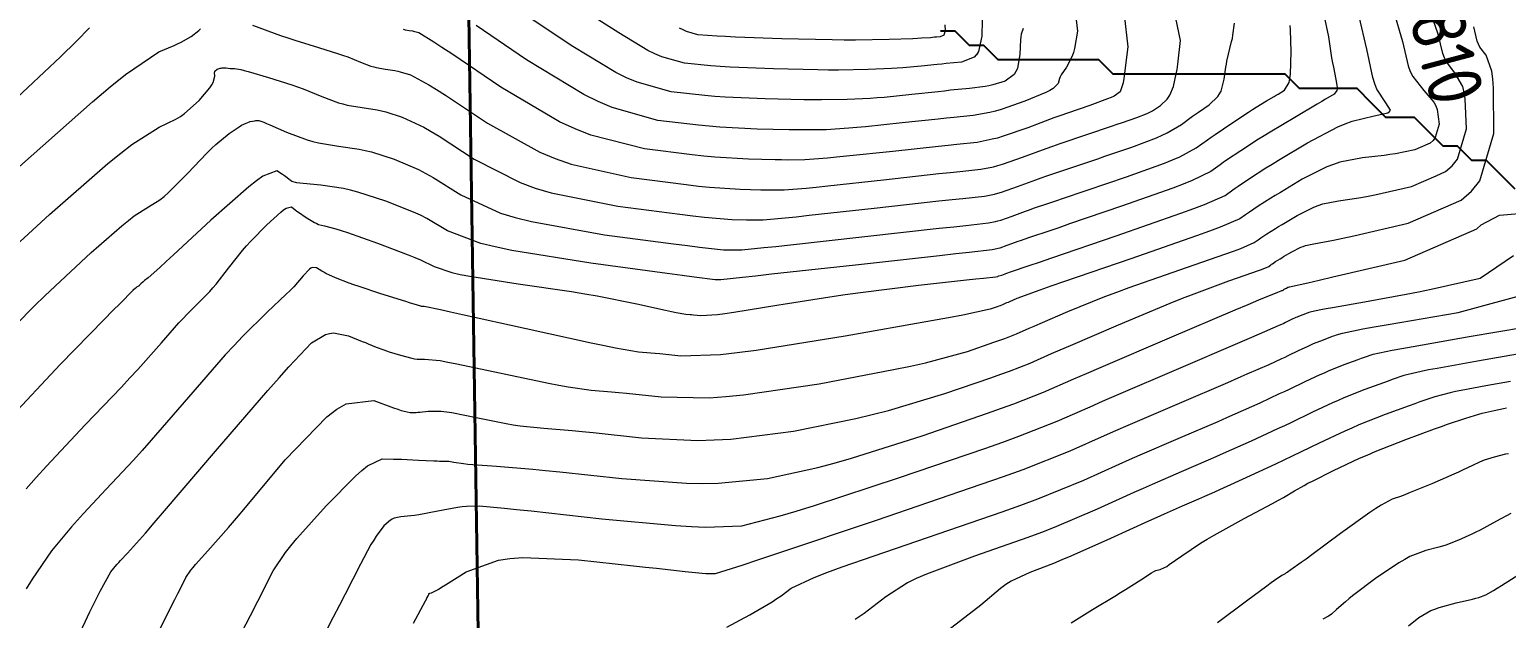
# Model space of a CAD drawing. Header units: millimetres. Extents: x 837475 to 838477, y 1189012 to 1191015.
# Drawn here: x 837892.5 to 837995.4, y 1189537.4 to 1189578.4 of the extents above; entities that cross this region are included whole.
import ezdxf

# ---------------------------------------------------------------- set-up
doc = ezdxf.new("R2010")
doc.units = ezdxf.units.MM
doc.header["$LTSCALE"] = 0.3
doc.layers.add('CORREDORVIA', color=94, linetype='Continuous', lineweight=40)
doc.layers.add('DRENAJE', color=5, linetype='Continuous', lineweight=25)
doc.layers.add('COTAS 10', color=7, linetype='Continuous', lineweight=9, true_color=0x6e3e2d)
doc.layers.add('COTAS INT', color=7, linetype='Continuous', lineweight=5, true_color=0x9fa19f)
doc.styles.get("Standard").update_dxf_attribs({"font": 'isocp2.shx', "bigfont": '@extfont2.shx'})

msp = doc.modelspace()

# ---------------------------------------------------------------- linework, layer by layer
at = {"layer": 'CORREDORVIA'}
msp.add_lwpolyline([(837918.48, 1189883.49), (837925.04, 1189453.38), (837902.5, 1189217.71), (837593.19, 1189234.4), (837666.02, 1189670.12), (837623.32, 1189818.02), (837548.5, 1190011.45), (837506.88, 1190461.6), (837936.28, 1190278.25), (837938.05, 1190355.4), (837933.05, 1190517.45), (837913.69, 1190646.74), (837916.91, 1190801.89), (837910.68, 1191000.96), (838213.03, 1190992.91), (838237.17, 1190821.34), (838237, 1190602.88), (838240.03, 1190437.2), (838238.1, 1190145.73), (838184.2, 1189898.28), (837758.84, 1190109.91), (837918.48, 1189883.49)], dxfattribs=at)
at = {"layer": 'COTAS 10'}
for points in [[(837961.72, 1189578.47), (837961.59, 1189578.06), (837961.56, 1189577.88), (837961.54, 1189577.67), (837961.49, 1189576.68), (837961.32, 1189575.67), (837961.22, 1189575.46), (837961.09, 1189575.26), (837960.46, 1189574.79), (837959.6, 1189574.54), (837959.34, 1189574.48), (837959.07, 1189574.43), (837957.99, 1189574.28), (837956.67, 1189574.16), (837956.25, 1189574.11), (837955.8, 1189574.06), (837953.96, 1189573.86), (837952.04, 1189573.67), (837951.55, 1189573.63), (837951.07, 1189573.6), (837949.46, 1189573.51), (837947.67, 1189573.49), (837947.07, 1189573.49), (837946.44, 1189573.5), (837943.77, 1189573.56), (837940.97, 1189573.69), (837940.25, 1189573.74), (837939.55, 1189573.8), (837937.22, 1189574.05), (837934.84, 1189574.72), (837934.11, 1189575.03), (837933.35, 1189575.41), (837930.36, 1189577.22), (837927.53, 1189579.1)], [(837890.29, 1189556.54), (837892.89, 1189559.16), (837893.61, 1189559.85), (837894.31, 1189560.53), (837896.83, 1189562.88), (837898.96, 1189564.73), (837899.42, 1189565.11), (837899.82, 1189565.42), (837900.82, 1189566.04), (837901.62, 1189566.54), (837901.9, 1189566.78), (837902.21, 1189567.05), (837903.53, 1189568.38), (837904.88, 1189569.78), (837905.2, 1189570.1), (837905.51, 1189570.38), (837906.43, 1189571.16), (837907.13, 1189571.63), (837907.3, 1189571.73), (837907.46, 1189571.81), (837907.91, 1189571.98), (837908.23, 1189572.04), (837908.3, 1189572.05), (837908.36, 1189572.06), (837908.5, 1189572.07), (837908.85, 1189571.94), (837909.04, 1189571.86), (837909.27, 1189571.76), (837910.44, 1189571.25), (837911.87, 1189570.71), (837912.26, 1189570.59), (837912.65, 1189570.5), (837914.06, 1189570.28), (837915.5, 1189570.07), (837915.91, 1189569.98), (837916.34, 1189569.87), (837917.92, 1189569.38), (837919.62, 1189568.64), (837920.12, 1189568.38), (837920.63, 1189568.1), (837922.56, 1189566.88), (837925.32, 1189565.62), (837926.35, 1189565.31), (837927.49, 1189565.02), (837932.56, 1189564.11), (837937.38, 1189563.47), (837938.35, 1189563.35), (837939.18, 1189563.25), (837940.85, 1189563.07), (837941.46, 1189563.06), (837941.6, 1189563.06), (837941.74, 1189563.06), (837942.14, 1189563.06), (837943.66, 1189563.21), (837944.5, 1189563.3), (837945.52, 1189563.41), (837950.69, 1189563.98), (837955.88, 1189564.56), (837956.9, 1189564.67), (837957.74, 1189564.76), (837959.31, 1189564.93), (837959.8, 1189565.02), (837959.97, 1189565.07), (837960.16, 1189565.13), (837960.95, 1189565.41), (837961.89, 1189565.75), (837962.16, 1189565.85), (837962.44, 1189565.95), (837963.5, 1189566.31), (837965.01, 1189566.81), (837965.56, 1189567), (837966.18, 1189567.21), (837968.92, 1189568.15), (837971.57, 1189569.1), (837972.13, 1189569.33), (837972.62, 1189569.54), (837973.77, 1189570.15), (837974.55, 1189570.72), (837974.81, 1189570.9), (837975.09, 1189571.09), (837976.26, 1189571.88), (837977.42, 1189572.64), (837977.7, 1189572.82), (837977.94, 1189572.98), (837978.67, 1189573.42), (837979.21, 1189573.74), (837979.35, 1189573.82), (837979.49, 1189573.9), (837979.93, 1189574.16), (837980.24, 1189574.71), (837980.29, 1189574.98), (837980.34, 1189575.29), (837980.38, 1189576.83), (837980.33, 1189578.36), (837980.31, 1189578.68)], [(837901.6, 1189536.65), (837902.65, 1189538.72), (837902.86, 1189539.14), (837903.04, 1189539.5), (837903.43, 1189540.26), (837903.77, 1189540.76), (837903.93, 1189540.94), (837904.1, 1189541.16), (837904.95, 1189542.1), (837906.4, 1189543.74), (837906.95, 1189544.39), (837907.57, 1189545.12), (837910.34, 1189548.45), (837913.24, 1189551.44), (837913.93, 1189551.96), (837914.58, 1189552.34), (837916.5, 1189552.58), (837917.88, 1189552.06), (837918.17, 1189551.96), (837918.42, 1189551.88), (837919.03, 1189551.74), (837919.45, 1189551.74), (837919.58, 1189551.75), (837919.72, 1189551.76), (837920.3, 1189551.84), (837921.21, 1189551.83), (837921.56, 1189551.78), (837921.95, 1189551.73), (837923.75, 1189551.37), (837925.72, 1189550.98), (837926.22, 1189550.89), (837926.71, 1189550.82), (837928.34, 1189550.65), (837930.31, 1189550.49), (837931.01, 1189550.42), (837931.78, 1189550.34), (837935.14, 1189549.98), (837939.08, 1189549.79), (837940.21, 1189549.83), (837941.37, 1189549.89), (837945.72, 1189550.44), (837950.06, 1189551.32), (837951.21, 1189551.59), (837952.35, 1189551.88), (837956.26, 1189553.06), (837959.47, 1189554.15), (837960.16, 1189554.4), (837960.76, 1189554.61), (837962.21, 1189555.18), (837963.69, 1189555.84), (837964.31, 1189556.1), (837965.02, 1189556.41), (837968.37, 1189557.85), (837971.95, 1189559.34), (837972.81, 1189559.69), (837973.62, 1189560), (837976.04, 1189560.9), (837977.72, 1189561.48), (837978.05, 1189561.6), (837978.32, 1189561.7), (837978.83, 1189561.91), (837978.97, 1189562.02), (837979.02, 1189562.05), (837979.08, 1189562.09), (837979.3, 1189562.24), (837979.62, 1189562.44), (837979.73, 1189562.51), (837979.86, 1189562.59), (837980.43, 1189562.93), (837981.05, 1189563.24), (837981.22, 1189563.3), (837981.39, 1189563.36), (837981.97, 1189563.47), (837983.32, 1189563.72), (837983.97, 1189563.86), (837984.75, 1189564.03), (837988.54, 1189564.91), (837992.23, 1189566.52), (837992.95, 1189567.15), (837993.53, 1189567.87), (837994.5, 1189571.16), (837994.47, 1189574.32), (837994.43, 1189574.96), (837994.36, 1189575.5), (837993.97, 1189576.6), (837993.53, 1189577.17), (837993.43, 1189577.37), (837993.34, 1189577.59), (837993.11, 1189578.58)], [(837996.15, 1189555.79), (837993.36, 1189555.31), (837990.55, 1189554.81), (837989.95, 1189554.7), (837989.44, 1189554.59), (837988.24, 1189554.31), (837987.42, 1189554.03), (837987.13, 1189553.93), (837986.82, 1189553.81), (837985.51, 1189553.33), (837984.05, 1189552.75), (837983.65, 1189552.58), (837983.26, 1189552.41), (837981.86, 1189551.75), (837980.36, 1189551.03), (837979.91, 1189550.82), (837979.44, 1189550.6), (837977.59, 1189549.75), (837975.66, 1189548.88), (837975.13, 1189548.65), (837974.61, 1189548.41), (837972.73, 1189547.6), (837970.71, 1189546.72), (837970.08, 1189546.45), (837969.43, 1189546.16), (837966.87, 1189545), (837963.89, 1189543.74), (837962.99, 1189543.39), (837962.04, 1189543.03), (837958.34, 1189541.73), (837955, 1189540.49), (837954.28, 1189540.18), (837953.66, 1189539.88), (837952.17, 1189538.92), (837950.66, 1189537.76), (837950.02, 1189537.34)], [(837988.56, 1189536.9), (837989.28, 1189537.47), (837990.11, 1189537.95), (837990.39, 1189538.06), (837990.68, 1189538.17), (837991.88, 1189538.5), (837993, 1189538.75), (837993.24, 1189538.82), (837993.44, 1189538.87), (837993.93, 1189539.04), (837994.48, 1189539.36), (837994.73, 1189539.52), (837995.02, 1189539.7), (837996.42, 1189540.58)]]:
    msp.add_lwpolyline(points, dxfattribs=at)
at = {"layer": 'COTAS INT'}
for points in [[(837894.9, 1189533.95), (837896.74, 1189537.86), (837897.12, 1189538.65), (837897.45, 1189539.31), (837898.2, 1189540.64), (837898.62, 1189541.15), (837898.75, 1189541.29), (837898.88, 1189541.43), (837899.36, 1189541.94), (837900.6, 1189543.35), (837901.21, 1189544.05), (837901.93, 1189544.89), (837905.49, 1189549.05), (837909.13, 1189553.28), (837909.91, 1189554.16), (837910.58, 1189554.91), (837912.18, 1189556.58), (837913.14, 1189557.17), (837913.42, 1189557.24), (837913.7, 1189557.28), (837914.75, 1189557.08), (837915.7, 1189556.69), (837915.92, 1189556.6), (837916.12, 1189556.52), (837916.68, 1189556.29), (837917.21, 1189556.09), (837917.39, 1189556.03), (837917.57, 1189555.97), (837918.36, 1189555.72), (837919.15, 1189555.51), (837919.34, 1189555.48), (837919.52, 1189555.45), (837920.04, 1189555.46), (837921.14, 1189555.35), (837921.67, 1189555.25), (837922.3, 1189555.13), (837928.68, 1189553.77), (837929.39, 1189553.63), (837930.03, 1189553.52), (837931.64, 1189553.3), (837933.05, 1189553.18), (837933.56, 1189553.13), (837934.11, 1189553.08), (837936.52, 1189552.82), (837939.86, 1189552.77), (837941.01, 1189552.85), (837942.25, 1189552.97), (837947.53, 1189553.74), (837952.7, 1189554.72), (837953.87, 1189554.96), (837954.93, 1189555.2), (837957.84, 1189555.99), (837959.69, 1189556.63), (837960.09, 1189556.77), (837960.44, 1189556.89), (837961.27, 1189557.22), (837962.13, 1189557.6), (837962.49, 1189557.75), (837962.9, 1189557.93), (837964.83, 1189558.76), (837967.42, 1189559.8), (837968.24, 1189560.11), (837969.11, 1189560.43), (837972.63, 1189561.67), (837975.76, 1189562.75), (837976.37, 1189562.97), (837976.88, 1189563.16), (837977.81, 1189563.56), (837978.09, 1189563.76), (837978.18, 1189563.82), (837978.28, 1189563.89), (837978.69, 1189564.17), (837979.29, 1189564.55), (837979.51, 1189564.68), (837979.75, 1189564.82), (837980.79, 1189565.45), (837981.96, 1189566.03), (837982.27, 1189566.15), (837982.58, 1189566.25), (837983.67, 1189566.47), (837985.09, 1189566.68), (837985.62, 1189566.78), (837986.2, 1189566.89), (837988.77, 1189567.47), (837990.49, 1189568.21), (837991.14, 1189568.5), (837991.6, 1189568.91), (837991.97, 1189569.37), (837992.6, 1189571.48), (837992.51, 1189573.57), (837992.44, 1189574.02), (837992.34, 1189574.42), (837991.79, 1189575.37), (837991.19, 1189576.14), (837991.05, 1189576.42), (837990.94, 1189576.73), (837990.63, 1189578.06), (837989.92, 1189580.07)], [(837892.3, 1189546.42), (837893, 1189547.21), (837893.71, 1189548), (837896.41, 1189550.87), (837898.93, 1189553.5), (837899.53, 1189554.14), (837900.08, 1189554.74), (837901.72, 1189556.58), (837902.94, 1189557.97), (837903.23, 1189558.29), (837903.51, 1189558.58), (837904.34, 1189559.41), (837905.08, 1189560.16), (837905.31, 1189560.41), (837905.53, 1189560.68), (837906.4, 1189561.79), (837907.36, 1189563.01), (837907.65, 1189563.33), (837907.94, 1189563.66), (837909.06, 1189564.81), (837910.03, 1189565.69), (837910.23, 1189565.84), (837910.4, 1189565.95), (837910.77, 1189566.05), (837911.03, 1189565.84), (837911.14, 1189565.76), (837911.26, 1189565.68), (837911.8, 1189565.31), (837912.39, 1189564.96), (837912.53, 1189564.89), (837912.66, 1189564.83), (837913.08, 1189564.73), (837913.87, 1189564.52), (837914.24, 1189564.41), (837914.67, 1189564.26), (837916.77, 1189563.53), (837918.91, 1189562.72), (837919.37, 1189562.53), (837919.77, 1189562.36), (837920.7, 1189561.89), (837921.94, 1189561.48), (837922.52, 1189561.35), (837923.2, 1189561.22), (837926.56, 1189560.7), (837930.28, 1189560.15), (837931.2, 1189560), (837932.07, 1189559.85), (837934.82, 1189559.3), (837936.83, 1189558.86), (837937.24, 1189558.77), (837937.57, 1189558.7), (837938.24, 1189558.58), (837938.53, 1189558.56), (837938.64, 1189558.55), (837938.76, 1189558.54), (837939.27, 1189558.48), (837940.43, 1189558.55), (837940.96, 1189558.62), (837941.58, 1189558.71), (837944.57, 1189559.2), (837948.26, 1189559.79), (837949.32, 1189559.95), (837950.4, 1189560.09), (837954.43, 1189560.59), (837957.77, 1189560.96), (837958.42, 1189561.03), (837958.95, 1189561.09), (837959.83, 1189561.19), (837959.95, 1189561.21), (837959.99, 1189561.22), (837960.04, 1189561.24), (837960.23, 1189561.3), (837960.46, 1189561.39), (837960.52, 1189561.41), (837960.59, 1189561.43), (837960.84, 1189561.52), (837962.13, 1189561.96), (837962.85, 1189562.2), (837963.73, 1189562.5), (837968.2, 1189564.03), (837972.71, 1189565.6), (837973.61, 1189565.93), (837974.36, 1189566.22), (837975.79, 1189566.85), (837976.32, 1189567.24), (837976.49, 1189567.36), (837976.69, 1189567.49), (837977.48, 1189568.02), (837978.63, 1189568.76), (837979.05, 1189569.01), (837979.51, 1189569.29), (837981.53, 1189570.5), (837983.63, 1189571.61), (837984.15, 1189571.83), (837984.64, 1189572.01), (837986.17, 1189572.38), (837987.12, 1189572.59), (837987.24, 1189572.68), (837987.29, 1189572.79), (837986.98, 1189573.3), (837986.35, 1189574.24), (837986.2, 1189574.62), (837986.06, 1189575.05), (837985.66, 1189577.03), (837985.12, 1189579.3)], [(837987.52, 1189579.69), (837988.14, 1189577.55), (837988.53, 1189575.86), (837988.68, 1189575.47), (837988.85, 1189575.12), (837989.61, 1189574.15), (837990.31, 1189573.33), (837990.45, 1189573.08), (837990.55, 1189572.82), (837990.7, 1189571.8), (837990.42, 1189570.87), (837990.26, 1189570.66), (837990.06, 1189570.48), (837989.9, 1189570.42), (837989, 1189570.02), (837987.65, 1189569.75), (837987.26, 1189569.69), (837986.86, 1189569.63), (837985.36, 1189569.46), (837983.77, 1189569.15), (837983.32, 1189569), (837982.86, 1189568.83), (837981.16, 1189567.97), (837979.63, 1189567.06), (837979.28, 1189566.85), (837978.96, 1189566.65), (837978.08, 1189566.09), (837977.48, 1189565.69), (837977.34, 1189565.59), (837977.2, 1189565.5), (837976.8, 1189565.21), (837975.43, 1189564.63), (837974.69, 1189564.35), (837973.79, 1189564.03), (837969.22, 1189562.44), (837964.6, 1189560.85), (837963.66, 1189560.53), (837962.88, 1189560.25), (837961.29, 1189559.67), (837960.78, 1189559.45), (837960.67, 1189559.4), (837960.57, 1189559.36), (837960.34, 1189559.26), (837960.12, 1189559.17), (837960.02, 1189559.14), (837959.92, 1189559.1), (837959.42, 1189558.93), (837957.52, 1189558.52), (837956.53, 1189558.33), (837955.34, 1189558.11), (837949.34, 1189557.05), (837943.13, 1189556.05), (837941.81, 1189555.88), (837940.65, 1189555.75), (837937.89, 1189555.65), (837936.43, 1189555.81), (837936.1, 1189555.84), (837935.79, 1189555.87), (837934.94, 1189555.94), (837933.34, 1189556.22), (837932.56, 1189556.37), (837931.64, 1189556.56), (837927.11, 1189557.56), (837922.69, 1189558.54), (837921.84, 1189558.73), (837921.15, 1189558.88), (837920.01, 1189559.11), (837919.88, 1189559.11), (837919.84, 1189559.12), (837919.78, 1189559.13), (837919.54, 1189559.2), (837918.99, 1189559.38), (837918.73, 1189559.46), (837917, 1189560), (837915.48, 1189560.5), (837915.12, 1189560.62), (837914.79, 1189560.74), (837913.84, 1189561.11), (837913.17, 1189561.42), (837913.02, 1189561.5), (837912.89, 1189561.57), (837912.52, 1189561.8), (837912.22, 1189561.84), (837912.12, 1189561.79), (837912.02, 1189561.72), (837911.59, 1189561.26), (837910.93, 1189560.49), (837910.68, 1189560.23), (837910.39, 1189559.95), (837909.1, 1189558.75), (837907.36, 1189557.03), (837906.78, 1189556.41), (837906.16, 1189555.74), (837903.6, 1189552.81), (837901.01, 1189549.81), (837900.37, 1189549.09), (837899.77, 1189548.42), (837897.88, 1189546.41), (837896.29, 1189544.71), (837895.87, 1189544.25), (837895.46, 1189543.78), (837894.07, 1189542.12), (837892.71, 1189540.13), (837892.31, 1189539.47)], [(837982.66, 1189579.42), (837982.98, 1189577.88), (837983.2, 1189576.41), (837983.26, 1189576.08), (837983.32, 1189575.77), (837983.5, 1189574.92), (837983.58, 1189574.37), (837983.58, 1189574.25), (837983.56, 1189574.14), (837983.37, 1189573.89), (837982.78, 1189573.54), (837982.51, 1189573.38), (837982.19, 1189573.2), (837980.64, 1189572.28), (837978.93, 1189571.25), (837978.51, 1189571), (837978.11, 1189570.75), (837976.87, 1189569.95), (837975.89, 1189569.29), (837975.65, 1189569.13), (837975.43, 1189568.98), (837974.78, 1189568.5), (837973.49, 1189567.88), (837972.87, 1189567.63), (837972.14, 1189567.35), (837968.56, 1189566.09), (837964.95, 1189564.86), (837964.21, 1189564.6), (837963.57, 1189564.39), (837962.17, 1189563.91), (837961.52, 1189563.69), (837961.34, 1189563.63), (837961.17, 1189563.57), (837960.59, 1189563.35), (837960.1, 1189563.18), (837959.98, 1189563.15), (837959.88, 1189563.12), (837959.57, 1189563.06), (837957.96, 1189562.88), (837957.03, 1189562.78), (837955.89, 1189562.65), (837950.04, 1189562), (837944.21, 1189561.36), (837943.09, 1189561.23), (837942.18, 1189561.13), (837940.68, 1189560.97), (837940.55, 1189560.97), (837940.51, 1189560.97), (837940.46, 1189560.97), (837940.27, 1189560.98), (837938.82, 1189561.16), (837937.98, 1189561.27), (837936.94, 1189561.41), (837931.63, 1189562.12), (837926.11, 1189563.01), (837924.95, 1189563.26), (837923.95, 1189563.5), (837921.63, 1189564.38), (837920.2, 1189565.23), (837919.75, 1189565.46), (837919.27, 1189565.68), (837917.35, 1189566.45), (837915.39, 1189567.08), (837914.89, 1189567.21), (837914.4, 1189567.32), (837912.81, 1189567.57), (837911.6, 1189567.68), (837911.36, 1189567.71), (837911.16, 1189567.73), (837910.79, 1189567.82), (837910.68, 1189567.9), (837910.64, 1189567.92), (837910.61, 1189567.95), (837910.48, 1189568.06), (837910.29, 1189568.21), (837910.22, 1189568.26), (837910.14, 1189568.31), (837909.76, 1189568.55), (837908.79, 1189568.19), (837908.33, 1189567.86), (837907.8, 1189567.45), (837905.17, 1189565.12), (837902.57, 1189562.71), (837902.05, 1189562.24), (837901.62, 1189561.84), (837900.79, 1189561.11), (837900.55, 1189560.93), (837900.49, 1189560.88), (837900.44, 1189560.84), (837900.29, 1189560.69), (837900.18, 1189560.58), (837900.16, 1189560.56), (837900.13, 1189560.54), (837900.07, 1189560.5), (837899.98, 1189560.45), (837899.95, 1189560.42), (837899.91, 1189560.39), (837899.74, 1189560.24)], [(837908.06, 1189578.69), (837910.01, 1189577.98), (837910.52, 1189577.81), (837911.01, 1189577.64), (837912.66, 1189577.13), (837914.06, 1189576.69), (837914.39, 1189576.58), (837914.69, 1189576.48), (837915.59, 1189576.12), (837916.31, 1189575.85), (837916.5, 1189575.79), (837916.68, 1189575.74), (837917.33, 1189575.63), (837917.98, 1189575.54), (837918.17, 1189575.5), (837918.35, 1189575.45), (837919.07, 1189575.23), (837920.33, 1189574.55), (837920.87, 1189574.22), (837921.5, 1189573.83), (837924.43, 1189571.87), (837928.07, 1189569.85), (837929.14, 1189569.42), (837930.24, 1189569.03), (837934.43, 1189568.09), (837938.25, 1189567.6), (837939.11, 1189567.5), (837939.89, 1189567.42), (837942.02, 1189567.27), (837943.45, 1189567.23), (837943.79, 1189567.23), (837944.11, 1189567.23), (837945.07, 1189567.24), (837946.62, 1189567.36), (837947.32, 1189567.43), (837948.13, 1189567.51), (837952, 1189567.93), (837955.85, 1189568.36), (837956.64, 1189568.45), (837957.32, 1189568.52), (837958.78, 1189568.67), (837959.65, 1189568.84), (837959.95, 1189568.92), (837960.28, 1189569.02), (837961.68, 1189569.51), (837963.32, 1189570.11), (837963.8, 1189570.28), (837964.29, 1189570.46), (837966.16, 1189571.09), (837967.88, 1189571.67), (837968.27, 1189571.8), (837968.63, 1189571.92), (837969.63, 1189572.26), (837970.36, 1189572.55), (837970.55, 1189572.64), (837970.72, 1189572.73), (837971.29, 1189573.1), (837971.74, 1189573.54), (837971.85, 1189573.68), (837971.94, 1189573.83), (837972.19, 1189574.42), (837972.38, 1189575.3), (837972.44, 1189575.62), (837972.49, 1189575.99), (837972.68, 1189577.62), (837972.23, 1189579.75)], [(837968.76, 1189579.41), (837969.01, 1189577.18), (837968.79, 1189575.36), (837968.73, 1189574.99), (837968.68, 1189574.68), (837968.48, 1189574.05), (837968.05, 1189573.76), (837967.84, 1189573.66), (837967.59, 1189573.56), (837966.37, 1189573.11), (837964.8, 1189572.57), (837964.34, 1189572.41), (837963.86, 1189572.24), (837962.04, 1189571.56), (837960.34, 1189570.97), (837959.94, 1189570.84), (837959.57, 1189570.75), (837958.52, 1189570.54), (837957.1, 1189570.4), (837956.51, 1189570.33), (837955.83, 1189570.26), (837952.65, 1189569.91), (837949.43, 1189569.57), (837948.73, 1189569.5), (837948.1, 1189569.44), (837946.53, 1189569.33), (837945.3, 1189569.31), (837944.89, 1189569.32), (837944.45, 1189569.32), (837942.6, 1189569.36), (837940.25, 1189569.51), (837939.49, 1189569.58), (837938.68, 1189569.67), (837935.36, 1189570.08), (837931.61, 1189571.04), (837930.53, 1189571.47), (837929.44, 1189571.97), (837925.36, 1189574.37), (837921.93, 1189576.69), (837921.25, 1189577.15), (837920.69, 1189577.51), (837919.64, 1189578.16), (837919.36, 1189578.24), (837919.29, 1189578.26), (837919.22, 1189578.28), (837918.97, 1189578.31), (837918.72, 1189578.35), (837918.65, 1189578.37), (837918.57, 1189578.4)], [(837965.35, 1189579.64), (837965.51, 1189578.28), (837965.3, 1189577.08), (837965.23, 1189576.79), (837965.14, 1189576.53), (837964.75, 1189575.78), (837964.38, 1189575.24), (837964.31, 1189575.11), (837964.26, 1189574.99), (837964.16, 1189574.64), (837963.81, 1189574.28), (837963.58, 1189574.15), (837963.3, 1189574.01), (837961.84, 1189573.4), (837960.19, 1189572.83), (837959.79, 1189572.72), (837959.41, 1189572.62), (837958.25, 1189572.41), (837956.89, 1189572.28), (837956.38, 1189572.22), (837955.81, 1189572.16), (837953.3, 1189571.89), (837950.74, 1189571.62), (837950.14, 1189571.57), (837949.59, 1189571.52), (837948, 1189571.42), (837946.48, 1189571.4), (837945.98, 1189571.4), (837945.44, 1189571.41), (837943.19, 1189571.46), (837940.61, 1189571.6), (837939.87, 1189571.66), (837939.11, 1189571.73), (837936.29, 1189572.07), (837933.11, 1189572.96), (837932.14, 1189573.38), (837931.13, 1189573.87), (837927.14, 1189576.29), (837923.64, 1189578.66)], [(837958.87, 1189579.04), (837958.85, 1189577.94), (837958.61, 1189576.86), (837958.47, 1189576.64), (837958.46, 1189576.62), (837958.31, 1189576.46), (837957.44, 1189576.13), (837956.35, 1189576.02), (837956.05, 1189575.99), (837955.74, 1189575.96), (837954.61, 1189575.84), (837953.35, 1189575.73), (837952.96, 1189575.7), (837952.55, 1189575.67), (837950.92, 1189575.6), (837948.86, 1189575.57), (837948.17, 1189575.57), (837947.43, 1189575.58), (837944.35, 1189575.66), (837941.33, 1189575.78), (837940.62, 1189575.82), (837939.98, 1189575.86), (837938.15, 1189576.04), (837936.57, 1189576.49), (837936.08, 1189576.7), (837935.58, 1189576.94), (837933.58, 1189578.15), (837931.42, 1189579.53)], [(837874.52, 1189548.01), (837876.79, 1189552.06), (837878.89, 1189555.72), (837879.33, 1189556.46), (837879.7, 1189557.08), (837880.51, 1189558.35), (837880.91, 1189558.82), (837881.01, 1189558.95), (837881.12, 1189559.07), (837881.51, 1189559.49), (837883.21, 1189561.06), (837884.14, 1189561.91), (837885.27, 1189562.94), (837891.02, 1189568.15), (837896.93, 1189573.37), (837898.16, 1189574.41), (837899.21, 1189575.26), (837901.54, 1189576.85), (837902.6, 1189577.28), (837902.85, 1189577.39), (837903.09, 1189577.5), (837903.79, 1189577.91), (837904.32, 1189578.32), (837904.45, 1189578.45)], [(837896.71, 1189578.5), (837895.8, 1189577.58), (837894.69, 1189576.49), (837888.98, 1189571.16)], [(837889.79, 1189561.74), (837893.93, 1189565.51), (837898, 1189569.07), (837898.89, 1189569.79), (837899.66, 1189570.39), (837901.57, 1189571.59), (837902.73, 1189572.15), (837903.04, 1189572.34), (837903.33, 1189572.55), (837904.34, 1189573.46), (837905.09, 1189574.34), (837905.22, 1189574.54), (837905.33, 1189574.71), (837905.45, 1189575.14), (837905.42, 1189575.39), (837905.43, 1189575.45), (837905.45, 1189575.5), (837905.59, 1189575.63), (837905.81, 1189575.7), (837905.88, 1189575.71), (837905.95, 1189575.72), (837906.23, 1189575.72), (837906.5, 1189575.69), (837906.57, 1189575.69), (837906.63, 1189575.69), (837906.8, 1189575.69), (837907.26, 1189575.6), (837907.49, 1189575.54), (837907.77, 1189575.47), (837909.18, 1189575.06), (837910.79, 1189574.55), (837911.2, 1189574.41), (837911.59, 1189574.27), (837912.88, 1189573.74), (837914.04, 1189573.3), (837914.34, 1189573.21), (837914.65, 1189573.13), (837915.69, 1189572.96), (837916.74, 1189572.8), (837917.04, 1189572.74), (837917.35, 1189572.66), (837918.49, 1189572.3), (837919.98, 1189571.6), (837920.5, 1189571.3), (837921.06, 1189570.96), (837923.49, 1189569.38), (837926.69, 1189567.74), (837927.74, 1189567.36), (837928.86, 1189567.03), (837933.49, 1189566.1), (837937.81, 1189565.54), (837938.73, 1189565.43), (837939.53, 1189565.33), (837941.44, 1189565.17), (837942.45, 1189565.15), (837942.7, 1189565.14), (837942.92, 1189565.14), (837943.61, 1189565.15), (837945.14, 1189565.29), (837945.91, 1189565.36), (837946.82, 1189565.46), (837951.34, 1189565.96), (837955.86, 1189566.46), (837956.77, 1189566.56), (837957.53, 1189566.64), (837959.04, 1189566.8), (837959.72, 1189566.93), (837959.96, 1189567), (837960.22, 1189567.07), (837961.32, 1189567.46), (837962.6, 1189567.93), (837962.98, 1189568.07), (837963.37, 1189568.2), (837964.83, 1189568.7), (837966.44, 1189569.24), (837966.92, 1189569.4), (837967.4, 1189569.57), (837969.28, 1189570.2), (837971, 1189570.85), (837971.4, 1189571.03), (837971.76, 1189571.2), (837972.75, 1189571.79), (837973.51, 1189572.35), (837973.72, 1189572.5), (837973.93, 1189572.65), (837974.67, 1189573.15), (837975.28, 1189573.72), (837975.4, 1189573.91), (837975.5, 1189574.11), (837975.72, 1189574.93), (837975.84, 1189575.78), (837975.87, 1189575.99), (837975.91, 1189576.2), (837976.24, 1189577.56), (837976.29, 1189577.77), (837976.32, 1189577.99), (837976.44, 1189578.84)], [(837956.28, 1189578.72), (837956.29, 1189578.32), (837956.23, 1189578.06), (837956.2, 1189578.01), (837956.16, 1189577.97), (837955.95, 1189577.89), (837955.68, 1189577.86), (837955.61, 1189577.85), (837955.54, 1189577.85), (837955.26, 1189577.82), (837954.65, 1189577.78), (837954.36, 1189577.77), (837954.03, 1189577.75), (837952.39, 1189577.69), (837950.04, 1189577.66), (837949.26, 1189577.66), (837948.43, 1189577.67), (837944.93, 1189577.75), (837941.69, 1189577.87), (837941, 1189577.9), (837940.42, 1189577.93), (837939.08, 1189578.03), (837938.29, 1189578.25), (837938.05, 1189578.36), (837937.8, 1189578.48)], [(837907.33, 1189536.44), (837907.93, 1189537.61), (837908.43, 1189538.61), (837909.5, 1189540.73), (837910.37, 1189542), (837910.73, 1189542.47), (837911.16, 1189542.98), (837913.18, 1189545.24), (837915.23, 1189547.31), (837915.68, 1189547.7), (837916.07, 1189548.02), (837917.09, 1189548.52), (837917.89, 1189548.5), (837918.15, 1189548.49), (837918.44, 1189548.48), (837919.62, 1189548.43), (837920.69, 1189548.38), (837920.91, 1189548.37), (837921.09, 1189548.36), (837921.43, 1189548.36), (837921.6, 1189548.36), (837921.67, 1189548.35), (837921.74, 1189548.34), (837922.07, 1189548.28), (837922.76, 1189548.18), (837923.06, 1189548.15), (837923.4, 1189548.12), (837925.05, 1189548.01), (837927.57, 1189547.8), (837928.47, 1189547.71), (837929.46, 1189547.61), (837933.77, 1189547.15), (837938.29, 1189546.81), (837939.42, 1189546.8), (837940.49, 1189546.81), (837943.91, 1189547.14), (837947.42, 1189547.92), (837948.56, 1189548.22), (837949.76, 1189548.57), (837954.68, 1189550.12), (837959.24, 1189551.68), (837960.22, 1189552.03), (837961.08, 1189552.34), (837963.14, 1189553.15), (837965.24, 1189554.07), (837966.13, 1189554.46), (837967.15, 1189554.9), (837971.91, 1189556.94), (837976.49, 1189558.89), (837977.39, 1189559.26), (837978.13, 1189559.58), (837979.45, 1189560.12), (837979.69, 1189560.2), (837979.73, 1189560.22), (837979.77, 1189560.23), (837979.84, 1189560.26), (837979.86, 1189560.28), (837979.87, 1189560.29), (837979.9, 1189560.31), (837979.95, 1189560.34), (837979.96, 1189560.35), (837979.98, 1189560.36), (837980.06, 1189560.4), (837980.15, 1189560.45), (837980.17, 1189560.46), (837980.19, 1189560.46), (837980.27, 1189560.48), (837981.55, 1189560.77), (837982.33, 1189560.95), (837983.29, 1189561.17), (837988.3, 1189562.34), (837993.32, 1189564.53), (837993.62, 1189564.8), (837994.9, 1189565.47), (837997.63, 1189565.7)], [(837995.86, 1189562.63), (837993.54, 1189561.07), (837990.13, 1189560.3), (837989.25, 1189560.12), (837988.39, 1189559.94), (837985.49, 1189559.41), (837983.26, 1189559.03), (837982.82, 1189558.95), (837982.46, 1189558.88), (837981.8, 1189558.75), (837981.62, 1189558.69), (837981.56, 1189558.67), (837981.49, 1189558.65), (837981.2, 1189558.54), (837980.89, 1189558.42), (837980.8, 1189558.38), (837980.71, 1189558.34), (837980.41, 1189558.2), (837980.08, 1189558.04), (837979.98, 1189557.99), (837979.88, 1189557.94), (837979.47, 1189557.76), (837978.15, 1189557.18), (837977.47, 1189556.89), (837976.65, 1189556.54), (837972.54, 1189554.78), (837968.19, 1189552.92), (837967.22, 1189552.5), (837966.36, 1189552.12), (837964.07, 1189551.11), (837961.4, 1189550.06), (837960.29, 1189549.66), (837959.02, 1189549.21), (837953.1, 1189547.19), (837947.17, 1189545.25), (837945.9, 1189544.85), (837944.79, 1189544.52), (837942.1, 1189543.83), (837939.61, 1189543.73), (837938.62, 1189543.77), (837937.51, 1189543.84), (837932.39, 1189544.32), (837927.46, 1189544.86), (837926.45, 1189544.97), (837925.6, 1189545.06), (837923.85, 1189545.23), (837922.96, 1189545.2), (837922.65, 1189545.17), (837922.33, 1189545.13), (837920.96, 1189544.88), (837919.64, 1189544.62), (837919.34, 1189544.58), (837919.08, 1189544.54), (837918.4, 1189544.48), (837917.92, 1189544.38), (837917.79, 1189544.32), (837917.66, 1189544.24), (837917.2, 1189543.84), (837916.67, 1189543.13), (837916.5, 1189542.86), (837916.31, 1189542.55), (837915.58, 1189541.19), (837914.51, 1189539.1), (837914.12, 1189538.33), (837913.69, 1189537.49), (837911.81, 1189533.76)], [(837899.74, 1189560.24), (837898.84, 1189559.33), (837898.34, 1189558.83), (837897.74, 1189558.21), (837894.67, 1189555.07), (837891.02, 1189551.18)], [(837919.28, 1189537.07), (837920.11, 1189538.63), (837920.19, 1189538.8), (837920.21, 1189538.84), (837920.23, 1189538.87), (837920.29, 1189538.99), (837920.33, 1189539.07), (837920.33, 1189539.08), (837920.34, 1189539.1), (837920.35, 1189539.13), (837920.38, 1189539.15), (837920.4, 1189539.16), (837920.42, 1189539.17), (837920.53, 1189539.19), (837920.98, 1189539.43), (837921.22, 1189539.58), (837921.5, 1189539.75), (837922.93, 1189540.65), (837925.18, 1189541.46), (837925.99, 1189541.57), (837926.88, 1189541.64), (837930.76, 1189541.48), (837934.58, 1189541.07), (837935.43, 1189540.98), (837936.19, 1189540.9), (837938.19, 1189540.68), (837939.37, 1189540.56), (837939.62, 1189540.54), (837939.83, 1189540.53), (837940.29, 1189540.53), (837942.15, 1189541.12), (837943.24, 1189541.48), (837944.58, 1189541.93), (837951.52, 1189544.25), (837958.8, 1189546.74), (837960.36, 1189547.29), (837961.72, 1189547.78), (837965, 1189549.08), (837967.38, 1189550.14), (837968.18, 1189550.48), (837969.03, 1189550.85), (837972.6, 1189552.39), (837975.97, 1189553.83), (837976.69, 1189554.14), (837977.32, 1189554.42), (837978.85, 1189555.09), (837979.73, 1189555.49), (837979.96, 1189555.6), (837980.17, 1189555.7), (837980.89, 1189556.05), (837981.56, 1189556.36), (837981.75, 1189556.45), (837981.94, 1189556.53), (837982.64, 1189556.8), (837983.27, 1189557.04), (837983.42, 1189557.09), (837983.55, 1189557.14), (837983.95, 1189557.27), (837985.38, 1189557.55), (837986.17, 1189557.7), (837987.13, 1189557.87), (837992.02, 1189558.7), (837997.2, 1189560.11)], [(837941.09, 1189536.8), (837942.68, 1189537.65), (837944.24, 1189538.57), (837944.58, 1189538.79), (837944.87, 1189538.98), (837945.56, 1189539.51), (837947.17, 1189540.26), (837948.05, 1189540.6), (837949.11, 1189540.99), (837960.26, 1189544.83), (837961.56, 1189545.3), (837962.74, 1189545.74), (837965.94, 1189547.04), (837968.41, 1189548.15), (837969.13, 1189548.47), (837969.87, 1189548.79), (837972.67, 1189550), (837975.29, 1189551.12), (837975.91, 1189551.39), (837976.49, 1189551.65), (837978.22, 1189552.42), (837979.58, 1189553.05), (837979.93, 1189553.21), (837980.27, 1189553.37), (837981.37, 1189553.9), (837982.41, 1189554.39), (837982.7, 1189554.51), (837982.99, 1189554.64), (837984.07, 1189555.07), (837985.05, 1189555.43), (837985.27, 1189555.51), (837985.48, 1189555.58), (837986.1, 1189555.79), (837987.42, 1189556.08), (837988.08, 1189556.2), (837988.87, 1189556.34), (837992.78, 1189557.02), (837996.64, 1189557.68)], [(837995.65, 1189553.9), (837993.94, 1189553.59), (837992.22, 1189553.28), (837991.82, 1189553.19), (837991.45, 1189553.11), (837990.39, 1189552.83), (837989.35, 1189552.47), (837988.99, 1189552.34), (837988.6, 1189552.2), (837986.94, 1189551.59), (837985.1, 1189550.87), (837984.6, 1189550.65), (837984.11, 1189550.44), (837982.34, 1189549.61), (837980.45, 1189548.7), (837979.88, 1189548.43), (837979.29, 1189548.15), (837976.97, 1189547.08), (837974.83, 1189546.11), (837974.35, 1189545.9), (837973.93, 1189545.71), (837972.8, 1189545.21), (837971.54, 1189544.66), (837971.04, 1189544.43), (837970.46, 1189544.17), (837967.8, 1189542.97), (837965.05, 1189541.75), (837964.41, 1189541.48), (837963.83, 1189541.24), (837962.19, 1189540.61), (837960.88, 1189540), (837960.51, 1189539.76), (837960.14, 1189539.5), (837958.78, 1189538.33), (837956.45, 1189536.54)], [(837965.06, 1189537.09), (837966.55, 1189538.02), (837968.11, 1189538.96), (837968.49, 1189539.2), (837968.84, 1189539.42), (837969.91, 1189540.1), (837970.67, 1189540.58), (837970.83, 1189540.67), (837970.96, 1189540.74), (837971.26, 1189540.82), (837971.57, 1189540.94), (837971.73, 1189541.03), (837971.9, 1189541.15), (837972.77, 1189541.77), (837974.08, 1189542.65), (837974.53, 1189542.93), (837975.02, 1189543.21), (837977.12, 1189544.36), (837979.09, 1189545.41), (837979.5, 1189545.63), (837979.85, 1189545.82), (837980.62, 1189546.28), (837981.28, 1189546.66), (837981.55, 1189546.81), (837981.86, 1189546.97), (837983.32, 1189547.71), (837985.14, 1189548.55), (837985.68, 1189548.78), (837986.24, 1189549.02), (837988.37, 1189549.85), (837990.37, 1189550.59), (837990.84, 1189550.76), (837991.28, 1189550.92), (837992.54, 1189551.34), (837993.46, 1189551.63), (837993.68, 1189551.69), (837993.89, 1189551.74), (837994.52, 1189551.88), (837995.16, 1189552.02), (837995.38, 1189552.07)], [(837995.52, 1189548.87), (837995.3, 1189548.83), (837994.53, 1189548.64), (837993.83, 1189548.42), (837993.66, 1189548.35), (837993.5, 1189548.29), (837993.01, 1189548.06), (837992.32, 1189547.72), (837992.03, 1189547.59), (837991.7, 1189547.44), (837990.18, 1189546.78), (837988.67, 1189546.16), (837988.35, 1189546.03), (837988.07, 1189545.92), (837987.42, 1189545.71), (837986.64, 1189545.29), (837986.28, 1189545.06), (837985.86, 1189544.77), (837983.83, 1189543.32), (837981.82, 1189541.84), (837981.42, 1189541.54), (837981.07, 1189541.29), (837980.37, 1189540.79), (837980.1, 1189540.61), (837980.03, 1189540.57), (837979.96, 1189540.52), (837979.74, 1189540.4), (837979.23, 1189540.05), (837978.98, 1189539.88), (837978.7, 1189539.66), (837977.27, 1189538.6), (837975.26, 1189537.09)], [(837995.67, 1189544.71), (837994.67, 1189544.17), (837993.54, 1189543.56), (837993.25, 1189543.41), (837992.97, 1189543.27), (837992.04, 1189542.85), (837991.16, 1189542.51), (837990.91, 1189542.43), (837990.66, 1189542.36), (837989.75, 1189542.13), (837988.65, 1189541.71), (837988.29, 1189541.51), (837987.89, 1189541.28), (837986.26, 1189540.18), (837984.75, 1189539.04), (837984.43, 1189538.79), (837984.16, 1189538.57), (837983.53, 1189538.03), (837983.19, 1189537.71), (837983.09, 1189537.63), (837982.98, 1189537.56), (837982.6, 1189537.35)]]:
    msp.add_lwpolyline(points, dxfattribs=at)
at = {"layer": 'DRENAJE'}
msp.add_polyline3d([(837955.96, 1189578.29, 0), (837956.96, 1189578.29, 0), (837957.96, 1189577.3, 0), (837958.96, 1189577.3, 0), (837959.96, 1189576.3, 0), (837966.96, 1189576.3, 0), (837967.96, 1189575.3, 0), (837979.95, 1189575.3, 0), (837980.95, 1189574.3, 0), (837984.95, 1189574.3, 0), (837985.95, 1189573.3, 0), (837986.95, 1189572.3, 0), (837988.95, 1189572.3, 0), (837989.95, 1189571.3, 0), (837990.95, 1189570.3, 0), (837991.95, 1189570.3, 0), (837992.95, 1189569.3, 0), (837993.95, 1189569.3, 0), (837994.95, 1189568.3, 0), (837995.95, 1189567.3, 0)], dxfattribs=at)

# ---------------------------------------------------------------- texts
at = {"layer": 'COTAS 10', "insert": (837988.09, 1189580.88), "char_height": 3.8, "attachment_point": 7, "rotation": 284.9485}
msp.add_mtext('1810', dxfattribs=at)

doc.saveas('drawing.dxf')
